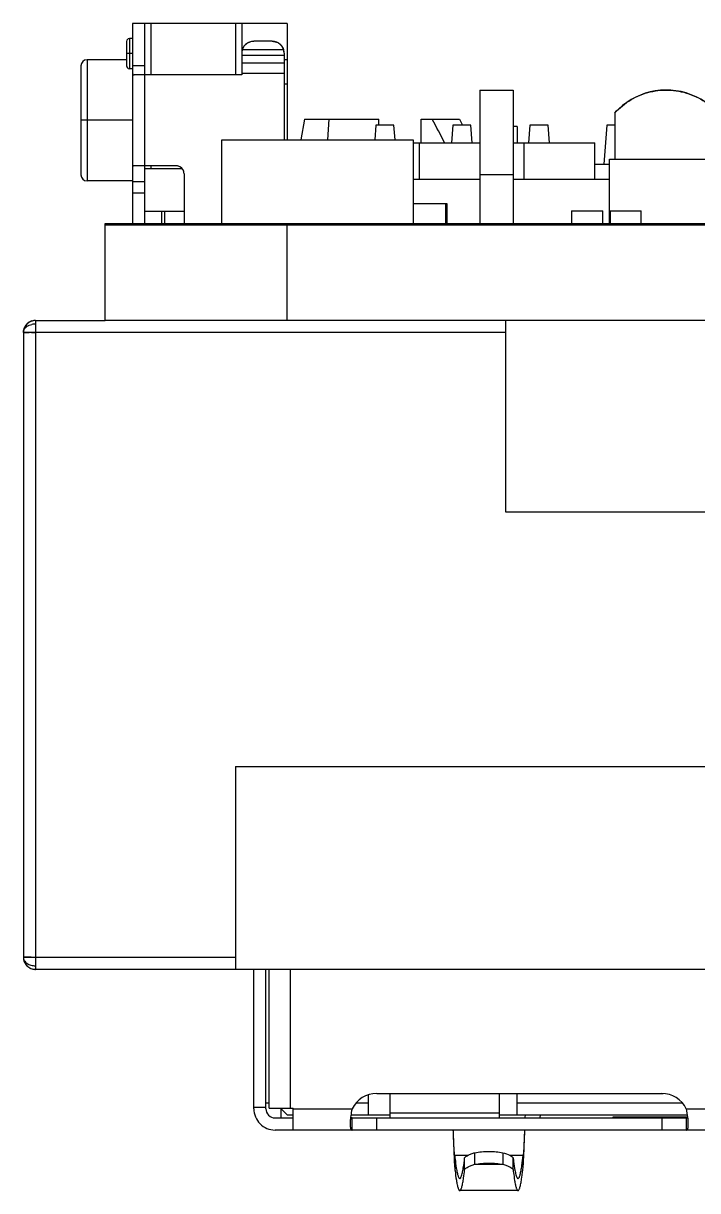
# Model space of a CAD drawing. Header units: millimetres. Extents: x 15 to 418, y 12 to 300.
# Drawn here: x 125.91 to 137.02, y 255.15 to 274.4 of the extents above; entities that cross this region are included whole.
import ezdxf

# ---------------------------------------------------------------- set-up
doc = ezdxf.new("R2010")
doc.units = ezdxf.units.MM
doc.header["$LTSCALE"] = 23.1
doc.layers.get('0').update_dxf_attribs({"linetype": 'CONTINUOUS'})

msp = doc.modelspace()

# ---------------------------------------------------------------- linework, layer by layer
at = {"color": 7, "linetype": 'Continuous'}
for p, q in [((127.708, 274.403), (127.708, 271.103)), ((130.258, 274.403), (127.708, 274.403)), ((127.908, 274.403), (127.908, 271.103)), ((128.008, 274.403), (128.008, 273.553)), ((129.408, 274.403), (129.408, 273.553)), ((129.508, 274.403), (129.508, 273.553)), ((130.258, 274.403), (130.258, 272.482)), ((127.658, 274.154), (127.658, 273.654)), ((127.608, 274.104), (127.608, 273.704)), ((130.2, 273.964), (129.516, 273.964)), ((129.565, 274.049), (129.574, 274.057)), ((129.604, 274.079), (129.614, 274.085)), ((130.008, 274.109), (129.708, 274.109)), ((130.115, 274.078), (130.127, 274.069)), ((130.127, 274.069), (130.137, 274.061)), ((126.958, 273.804), (126.958, 271.804)), ((127.708, 273.904), (127.608, 273.904)), ((129.508, 273.876), (130.208, 273.876)), ((129.508, 273.751), (130.208, 273.751)), ((130.208, 273.909), (130.208, 272.482)), ((130.258, 273.803), (130.208, 273.803)), ((126.858, 273.704), (126.858, 271.904)), ((127.908, 273.703), (127.708, 273.703)), ((127.711, 273.571), (127.712, 273.566)), ((129.508, 273.553), (127.735, 273.553)), ((130.208, 273.574), (129.508, 273.574)), ((130.258, 273.403), (130.208, 273.403)), ((133.433, 273.303), (133.433, 271.103)), ((133.983, 273.303), (133.983, 271.103)), ((127.708, 272.804), (126.858, 272.804)), ((135.658, 272.928), (135.658, 272.162)), ((131.718, 272.724), (131.7, 272.482)), ((132.018, 272.724), (131.718, 272.724)), ((132.036, 272.482), (132.018, 272.724)), ((132.988, 272.726), (132.966, 272.432)), ((133.288, 272.726), (132.988, 272.726)), ((133.31, 272.432), (133.288, 272.726)), ((134.048, 272.703), (133.983, 272.703)), ((134.048, 272.703), (134.048, 272.432)), ((134.258, 272.724), (134.236, 272.432)), ((134.558, 272.724), (134.258, 272.724)), ((134.58, 272.432), (134.558, 272.724)), ((135.528, 272.726), (135.48, 272.082)), ((135.658, 272.726), (135.528, 272.726)), ((129.183, 271.103), (129.183, 272.482)), ((129.183, 272.482), (132.333, 272.482)), ((132.333, 272.482), (132.333, 271.103)), ((132.333, 272.432), (133.433, 272.432)), ((132.434, 272.432), (132.434, 271.832)), ((133.983, 272.432), (135.33, 272.432)), ((134.162, 271.832), (134.162, 272.432)), ((135.33, 271.832), (135.33, 272.432)), ((128.428, 272.053), (127.734, 272.053)), ((128.529, 272.003), (127.908, 272.003)), ((128.008, 272.053), (128.008, 272.003)), ((135.33, 272.082), (135.57, 272.082)), ((135.57, 271.103), (135.57, 272.162)), ((135.57, 272.162), (140.17, 272.162)), ((128.558, 271.923), (128.558, 271.103)), ((132.333, 271.832), (133.433, 271.832)), ((133.983, 271.903), (133.433, 271.903)), ((133.983, 271.832), (135.57, 271.832)), ((127.708, 271.794), (127.908, 271.794)), ((127.908, 271.603), (127.708, 271.603)), ((132.333, 271.432), (132.892, 271.432)), ((132.866, 271.432), (132.866, 271.103)), ((132.892, 271.432), (132.892, 271.103)), ((128.558, 271.303), (127.908, 271.303)), ((128.192, 271.103), (128.192, 271.303)), ((128.243, 271.103), (128.243, 271.303)), ((134.947, 271.312), (134.947, 271.103)), ((134.947, 271.312), (135.46, 271.312)), ((135.46, 271.103), (135.46, 271.312)), ((135.582, 271.312), (135.582, 271.103)), ((135.582, 271.312), (136.095, 271.312)), ((136.095, 271.103), (136.095, 271.312)), ((127.258, 269.503), (127.258, 271.103)), ((127.258, 271.103), (183.258, 271.103)), ((127.258, 271.082), (183.258, 271.082)), ((130.258, 269.503), (130.258, 271.103)), ((126.108, 269.503), (126.108, 258.803)), ((126.108, 269.503), (127.258, 269.503)), ((183.258, 269.503), (127.258, 269.503)), ((133.862, 266.343), (133.862, 269.503)), ((125.908, 269.303), (125.908, 259.003)), ((125.923, 269.303), (125.908, 269.303)), ((125.923, 269.303), (125.948, 269.303)), ((125.948, 269.303), (125.923, 269.303)), ((125.948, 269.303), (126.002, 269.303)), ((126.041, 269.303), (126.003, 269.303)), ((126.041, 269.303), (126.108, 269.303)), ((133.862, 269.303), (126.108, 269.303)), ((140.862, 266.343), (133.862, 266.343)), ((129.408, 262.149), (129.408, 258.803)), ((129.408, 262.149), (137.908, 262.149)), ((125.946, 259.004), (125.923, 259.004)), ((125.924, 259.004), (125.946, 259.004)), ((125.986, 259.003), (125.946, 259.004)), ((126.039, 259.003), (125.986, 259.003)), ((125.986, 259.003), (126.04, 259.003)), ((126.108, 259.003), (129.408, 259.003)), ((140.408, 258.803), (126.108, 258.803)), ((131.4, 256.603), (131.598, 256.603)), ((131.598, 256.403), (131.598, 256.734)), ((134.048, 256.403), (134.048, 256.757)), ((134.048, 256.603), (136.771, 256.603)), ((135.073, 256.753), (136.454, 256.753)), ((131.309, 256.403), (131.958, 256.403)), ((133.758, 256.403), (136.858, 256.403))]:
    msp.add_line(p, q, dxfattribs=at)
at = {"color": 6, "linetype": 'Continuous'}
for p, q in [((127.708, 274.154), (127.658, 274.154)), ((127.608, 273.804), (126.958, 273.804)), ((127.708, 273.654), (127.658, 273.654)), ((133.433, 273.303), (133.983, 273.303)), ((130.543, 272.823), (130.482, 272.482)), ((130.543, 272.823), (131.768, 272.823)), ((130.945, 272.823), (130.924, 272.482)), ((131.768, 272.724), (131.768, 272.823)), ((132.468, 272.432), (132.468, 272.823)), ((132.468, 272.823), (133.098, 272.823)), ((133.098, 272.823), (133.146, 272.726)), ((127.708, 271.804), (126.958, 271.804)), ((129.708, 256.503), (129.708, 258.803)), ((129.908, 256.503), (129.908, 258.803)), ((129.958, 256.512), (129.958, 258.803)), ((130.308, 258.803), (130.308, 256.512)), ((129.908, 256.603), (129.958, 256.603)), ((131.733, 256.757), (136.433, 256.757)), ((131.958, 256.353), (131.958, 256.757)), ((133.758, 256.353), (133.758, 256.757)), ((129.908, 256.526), (129.708, 256.526)), ((129.958, 256.512), (130.358, 256.512)), ((130.154, 256.508), (130.258, 256.403)), ((130.158, 256.353), (130.158, 256.503)), ((130.358, 256.153), (130.358, 256.512)), ((130.358, 256.503), (131.328, 256.503)), ((133.758, 256.429), (131.958, 256.429)), ((136.838, 256.503), (138.328, 256.503)), ((130.058, 256.353), (130.358, 256.353)), ((130.258, 256.403), (130.358, 256.403)), ((131.328, 256.153), (131.328, 256.353)), ((131.328, 256.353), (136.433, 256.353)), ((131.733, 256.153), (131.733, 256.353)), ((134.18, 256.403), (134.178, 256.361)), ((134.178, 256.361), (134.178, 256.353)), ((135.633, 256.353), (135.633, 256.373)), ((135.633, 256.373), (136.861, 256.373)), ((136.433, 256.353), (136.433, 256.153)), ((136.434, 256.353), (136.838, 256.353)), ((136.838, 256.353), (136.838, 256.153)), ((145.108, 256.153), (130.058, 256.153)), ((133.007, 255.745), (133.008, 255.732)), ((133.019, 255.542), (133.019, 255.734)), ((133.236, 255.734), (133.019, 255.734)), ((133.183, 255.499), (133.183, 255.692)), ((133.353, 255.588), (133.353, 255.779)), ((133.814, 255.779), (133.814, 255.588)), ((134.148, 255.734), (133.931, 255.734)), ((133.983, 255.5), (133.983, 255.693)), ((134.148, 255.541), (134.148, 255.733)), ((133.353, 255.588), (133.814, 255.588)), ((134.063, 255.154), (133.103, 255.154))]:
    msp.add_line(p, q, dxfattribs=at)
for centre, radius, start, end in [((127.658, 274.104), 0.05, 90, 180), ((126.958, 273.704), 0.1, 90, 180), ((127.658, 273.704), 0.05, 180, 270), ((126.958, 271.904), 0.1, 180, 270), ((126.108, 269.304), 0.199, 92.5917, 93.7823), ((126.108, 269.305), 0.198, 90.0025, 92.5935), ((126.107, 269.304), 0.198, 161.9097, 162.9705), ((126.109, 269.303), 0.201, 160.0128, 161.9587), ((126.11, 269.303), 0.201, 162.0602, 162.3834), ((126.109, 269.303), 0.201, 126.3811, 127.719), ((126.109, 269.302), 0.201, 107.6081, 126.2936), ((126.108, 269.304), 0.199, 124.3651, 126.1977), ((126.108, 269.305), 0.198, 106.7084, 107.9885), ((126.109, 269.302), 0.201, 106.7055, 107.5082), ((126.11, 259.004), 0.202, 197.7318, 198.3662), ((126.109, 259.004), 0.201, 198.4693, 200.0868), ((126.109, 259.004), 0.201, 214.6238, 215.7376), ((126.109, 259.004), 0.201, 215.8177, 216.6229), ((126.109, 259.004), 0.201, 233.5491, 233.8831), ((126.109, 259.004), 0.201, 251.8615, 252.0006), ((126.109, 259.005), 0.202, 253.4812, 267.2647), ((126.108, 259.001), 0.198, 267.2936, 269.0482), ((126.108, 259), 0.197, 269.049, 269.9996), ((131.733, 256.307), 0.45, 89.9808, 154.1356), ((136.433, 256.307), 0.45, 25.8632, 90.0192), ((130.058, 256.503), 0.35, 179.9699, 270.0301), ((130.058, 256.503), 0.15, 179.9408, 270.0592), ((135.581, 256.203), 1.293, 7.1129, 13.417), ((96.923, 257.206), 37.266, 357.847, 358.3805), ((123.321, 256.2), 10.848, 357.3207, 357.6231), ((118.279, 256.413), 15.895, 357.6111, 357.8128)]:
    msp.add_arc(centre, radius, start, end, dxfattribs=at)
at = {"color": 7, "linetype": 'Continuous'}
for centre, radius, start, end in [((129.708, 273.909), 0.2, 89.9994, 174.7754), ((129.716, 273.908), 0.208, 172.2532, 174.6594), ((129.708, 273.909), 0.2, 169.3472, 172.2612), ((129.709, 273.909), 0.201, 167.7194, 169.3279), ((129.716, 273.907), 0.208, 166.4896, 167.7228), ((129.721, 273.906), 0.213, 164.0239, 166.4883), ((130.941, 273.397), 1.534, 157.8513, 158.276), ((129.709, 273.909), 0.2, 151.3882, 160.1388), ((129.708, 273.909), 0.199, 160.148, 160.5983), ((129.709, 273.908), 0.201, 150.4872, 151.3845), ((129.764, 273.891), 0.257, 151.3873, 153.0959), ((129.737, 273.857), 0.258, 128.7787, 129.1703), ((129.749, 273.86), 0.263, 123.4764, 125.137), ((129.699, 273.919), 0.188, 102.299, 103.1992), ((130.008, 273.909), 0.2, 359.9994, 90.0006), ((130.008, 273.86), 0.247, 77.5125, 78.2875), ((129.98, 273.865), 0.252, 49.0325, 51.308), ((130.022, 273.913), 0.187, 46.2553, 49.0203), ((130.051, 273.943), 0.146, 39.2463, 46.2698), ((130.047, 273.94), 0.151, 36.5598, 39.1566), ((130.009, 273.916), 0.196, 27.0611, 29.3216), ((129.347, 273.649), 0.91, 20.314, 21.0873), ((129.996, 273.906), 0.213, 13.5118, 15.9757), ((130.001, 273.907), 0.208, 12.2773, 13.5104), ((130.007, 273.908), 0.201, 10.7748, 12.28), ((130.009, 273.909), 0.199, 7.8585, 10.7569), ((130.001, 273.908), 0.208, 5.4342, 7.8656), ((127.732, 273.576), 0.0227, 236.2961, 241.2034), ((127.73, 273.573), 0.0188, 236.7849, 242.7543), ((136.508, 272.153), 1.15, 0.4195, 137.6579), ((127.729, 272.035), 0.0175, 123.5057, 127.7105), ((127.733, 272.028), 0.0254, 123.3811, 126.3153), ((128.428, 271.923), 0.13, 359.9978, 90.0022), ((128.422, 271.906), 0.145, 42.1483, 42.6987), ((126.108, 269.303), 0.2, 89.9869, 180.0131), ((126.109, 269.302), 0.201, 90.0669, 106.7055), ((126.11, 269.303), 0.201, 162.3834, 179.9455), ((126.108, 269.304), 0.199, 160.0488, 162.3328), ((126.109, 269.303), 0.201, 144.5162, 160.0128), ((126.109, 269.303), 0.201, 127.719, 144.4373), ((126.108, 269.303), 0.2, 125.3502, 127.6726), ((126.108, 269.303), 0.201, 106.7263, 125.3167), ((126.108, 269.169), 0.276, 89.9247, 102.8557), ((126.017, 258.748), 10.555, 89.8743, 90.0831), ((126.11, 259.004), 0.201, 180.0568, 197.7318), ((126.108, 259.003), 0.2, 179.9869, 270.0131), ((126.107, 259.003), 0.199, 197.7821, 200.0561), ((126.109, 259.004), 0.201, 200.0868, 214.6238), ((125.992, 261.684), 2.681, 269.0318, 269.8722), ((126.044, 281.621), 22.618, 269.9888, 270.1637), ((126.109, 259.004), 0.201, 216.6229, 231.8313), ((126.109, 259.004), 0.201, 233.8831, 251.8615), ((126.109, 259.005), 0.202, 251.934, 253.4812), ((126.109, 259.005), 0.201, 253.5026, 269.9374)]:
    msp.add_arc(centre, radius, start, end, dxfattribs=at)
for points in [[(129.52, 273.975), (129.525, 273.986), (129.529, 273.997), (129.535, 274.007)], [(129.659, 274.103), (129.675, 274.106), (129.692, 274.108), (129.708, 274.109)], [(129.659, 274.103), (129.675, 274.107), (129.692, 274.109), (129.708, 274.109)], [(130.008, 274.109), (130.025, 274.107), (130.042, 274.105), (130.059, 274.102)], [(130.008, 274.109), (130.024, 274.109), (130.041, 274.107), (130.056, 274.103)], [(130.103, 274.085), (130.107, 274.083), (130.111, 274.08), (130.115, 274.078)], [(130.168, 274.03), (130.172, 274.024), (130.176, 274.018), (130.179, 274.012)], [(130.183, 274.005), (130.188, 273.996), (130.192, 273.986), (130.196, 273.976)], [(128.467, 272.047), (128.454, 272.051), (128.441, 272.052), (128.428, 272.053)], [(128.558, 271.923), (128.557, 271.937), (128.555, 271.951), (128.552, 271.964)]]:
    msp.add_open_spline(points, degree=3, dxfattribs=at)
for points, knots in [([(129.538, 274.014), (129.542, 274.02), (129.55, 274.033), (129.56, 274.044), (129.565, 274.049)], [0, 0, 0, 0, 0.501654, 1, 1, 1, 1]), ([(129.576, 274.058), (129.579, 274.061), (129.587, 274.067), (129.594, 274.072), (129.598, 274.075)], [0, 0, 0, 0, 0.500391, 1, 1, 1, 1]), ([(129.614, 274.085), (129.621, 274.089), (129.634, 274.096), (129.649, 274.1), (129.657, 274.102)], [0, 0, 0, 0, 0.498985, 1, 1, 1, 1]), ([(130.062, 274.101), (130.069, 274.1), (130.084, 274.096), (130.097, 274.089), (130.103, 274.085)], [0, 0, 0, 0, 0.501651, 1, 1, 1, 1]), ([(130.208, 273.909), (130.208, 273.91), (130.208, 273.916), (130.208, 273.923), (130.207, 273.927)], [0, 0, 0, 0, 0.238994, 1, 1, 1, 1]), ([(127.708, 273.592), (127.708, 273.588), (127.709, 273.581), (127.71, 273.574), (127.711, 273.571)], [0, 0, 0, 0, 0.534606, 1, 1, 1, 1]), ([(127.708, 273.592), (127.708, 273.59), (127.708, 273.583), (127.709, 273.576), (127.711, 273.571)], [0, 0, 0, 0, 0.280278, 1, 1, 1, 1]), ([(127.711, 273.571), (127.711, 273.57), (127.711, 273.569), (127.712, 273.567), (127.712, 273.566)], [0, 0, 0, 0, 0.261939, 1, 1, 1, 1]), ([(127.712, 273.566), (127.713, 273.564), (127.715, 273.561), (127.718, 273.558), (127.72, 273.557)], [0, 0, 0, 0, 0.513248, 1, 1, 1, 1]), ([(127.712, 273.566), (127.713, 273.565), (127.715, 273.562), (127.717, 273.559), (127.72, 273.557)], [0, 0, 0, 0, 0.266086, 1, 1, 1, 1]), ([(127.721, 273.556), (127.722, 273.556), (127.727, 273.554), (127.731, 273.553), (127.735, 273.553)], [0, 0, 0, 0, 0.232084, 1, 1, 1, 1]), ([(127.721, 273.556), (127.722, 273.556), (127.727, 273.554), (127.731, 273.553), (127.735, 273.553)], [0, 0, 0, 0, 0.230346, 1, 1, 1, 1]), ([(135.658, 272.928), (135.699, 272.969), (135.782, 273.047), (135.922, 273.149), (136.077, 273.225), (136.242, 273.277), (136.412, 273.304), (136.642, 273.305), (136.926, 273.243), (137.178, 273.1), (137.348, 272.945), (137.457, 272.811), (137.544, 272.662), (137.599, 272.529), (137.628, 272.418), (137.649, 272.305), (137.655, 272.219), (137.658, 272.162)], [0, 0, 0, 0, 0.062625, 0.125112, 0.187666, 0.250249, 0.312726, 0.375259, 0.499993, 0.624713, 0.687246, 0.749735, 0.812287, 0.874856, 0.906114, 0.937393, 1, 1, 1, 1]), ([(127.71, 272.037), (127.71, 272.034), (127.709, 272.027), (127.708, 272.02), (127.708, 272.017)], [0, 0, 0, 0, 0.479968, 1, 1, 1, 1]), ([(127.71, 272.037), (127.71, 272.035), (127.708, 272.029), (127.708, 272.022), (127.708, 272.017)], [0, 0, 0, 0, 0.220499, 1, 1, 1, 1]), ([(127.718, 272.049), (127.716, 272.047), (127.713, 272.044), (127.711, 272.039), (127.71, 272.037)], [0, 0, 0, 0, 0.458004, 1, 1, 1, 1]), ([(127.718, 272.049), (127.716, 272.047), (127.713, 272.044), (127.711, 272.039), (127.71, 272.037)], [0, 0, 0, 0, 0.469622, 1, 1, 1, 1]), ([(127.734, 272.053), (127.733, 272.054), (127.732, 272.054), (127.729, 272.054), (127.726, 272.053), (127.722, 272.051), (127.72, 272.05), (127.719, 272.049)], [0, 0, 0, 0, 0.142217, 0.276019, 0.532108, 0.772717, 1, 1, 1, 1]), ([(127.734, 272.053), (127.733, 272.053), (127.727, 272.053), (127.722, 272.052), (127.719, 272.05)], [0, 0, 0, 0, 0.275701, 1, 1, 1, 1]), ([(128.508, 272.026), (128.505, 272.028), (128.499, 272.033), (128.486, 272.042), (128.474, 272.045), (128.467, 272.047)], [0, 0, 0, 0, 0.249921, 0.49888, 1, 1, 1, 1]), ([(128.529, 272.005), (128.526, 272.009), (128.519, 272.016), (128.511, 272.023), (128.508, 272.026)], [0, 0, 0, 0, 0.499467, 1, 1, 1, 1]), ([(128.552, 271.964), (128.55, 271.971), (128.546, 271.982), (128.538, 271.995), (128.533, 272.001), (128.53, 272.004)], [0, 0, 0, 0, 0.500903, 0.750648, 1, 1, 1, 1]), ([(125.908, 269.303), (125.908, 269.307), (125.909, 269.322), (125.913, 269.337), (125.918, 269.347)], [0, 0, 0, 0, 0.246429, 1, 1, 1, 1]), ([(125.918, 269.347), (125.92, 269.351), (125.927, 269.365), (125.938, 269.378), (125.946, 269.386)], [0, 0, 0, 0, 0.241164, 1, 1, 1, 1]), ([(125.946, 269.386), (125.95, 269.389), (125.963, 269.402), (125.979, 269.411), (125.991, 269.418)], [0, 0, 0, 0, 0.240501, 1, 1, 1, 1]), ([(125.991, 269.418), (125.995, 269.42), (126.013, 269.428), (126.032, 269.434), (126.046, 269.438)], [0, 0, 0, 0, 0.243248, 1, 1, 1, 1]), ([(126.108, 269.303), (126.106, 269.304), (126.1, 269.305), (126.088, 269.304), (126.074, 269.304), (126.057, 269.304), (126.046, 269.303), (126.041, 269.303)], [0, 0, 0, 0, 0.126305, 0.256325, 0.508543, 0.756239, 1, 1, 1, 1]), ([(125.908, 269.303), (125.908, 269.303), (125.909, 269.303), (125.909, 269.303), (125.911, 269.303), (125.913, 269.303), (125.917, 269.303), (125.921, 269.303), (125.923, 269.303)], [0, 0, 0, 0, 0.017294, 0.065161, 0.144196, 0.254264, 0.566581, 1, 1, 1, 1]), ([(126.003, 269.303), (125.998, 269.303), (125.98, 269.303), (125.961, 269.303), (125.948, 269.303)], [0, 0, 0, 0, 0.280878, 1, 1, 1, 1]), ([(125.923, 259.004), (125.921, 259.004), (125.917, 259.004), (125.913, 259.004), (125.91, 259.004), (125.909, 259.004), (125.908, 259.003)], [0, 0, 0, 0, 0.417322, 0.724238, 0.918874, 1, 1, 1, 1]), ([(125.908, 259.003), (125.908, 259.003), (125.909, 259.003), (125.909, 259.003), (125.911, 259.003), (125.913, 259.004), (125.918, 259.004), (125.921, 259.004), (125.924, 259.004)], [0, 0, 0, 0, 0.016353, 0.06415, 0.14332, 0.253619, 0.566544, 1, 1, 1, 1]), ([(125.908, 259.003), (125.908, 258.994), (125.911, 258.975), (125.927, 258.938), (125.967, 258.898), (126.033, 258.869), (126.083, 258.862), (126.108, 258.862)], [0, 0, 0, 0, 0.103512, 0.210966, 0.4457, 0.712531, 1, 1, 1, 1]), ([(126.04, 259.003), (126.045, 259.003), (126.057, 259.003), (126.074, 259.003), (126.088, 259.003), (126.1, 259.002), (126.106, 259.002), (126.108, 259.003)], [0, 0, 0, 0, 0.243501, 0.491442, 0.743412, 0.873527, 1, 1, 1, 1])]:
    msp.add_open_spline(points, degree=3, knots=knots, dxfattribs=at)
at = {"color": 6, "linetype": 'Continuous'}
msp.add_open_spline([(132.853, 272.432), (132.786, 272.563), (132.719, 272.694), (132.65, 272.823)], degree=3, dxfattribs=at)
for points, knots in [([(131.328, 256.503), (131.326, 256.492), (131.315, 256.445), (131.307, 256.398), (131.303, 256.363)], [0, 0, 0, 0, 0.256029, 1, 1, 1, 1]), ([(131.303, 256.363), (131.302, 256.354), (131.298, 256.318), (131.296, 256.282), (131.296, 256.256)], [0, 0, 0, 0, 0.273089, 1, 1, 1, 1]), ([(131.296, 256.256), (131.296, 256.241), (131.297, 256.216), (131.301, 256.186), (131.308, 256.169), (131.313, 256.16), (131.32, 256.155), (131.326, 256.153), (131.328, 256.153)], [0, 0, 0, 0, 0.38124, 0.667294, 0.774837, 0.861334, 0.932929, 1, 1, 1, 1]), ([(131.328, 256.353), (131.324, 256.353), (131.314, 256.355), (131.307, 256.361), (131.304, 256.365)], [0, 0, 0, 0, 0.511963, 1, 1, 1, 1]), ([(134.428, 256.402), (134.427, 256.395), (134.426, 256.383), (134.425, 256.369), (134.424, 256.361), (134.423, 256.357), (134.423, 256.355), (134.422, 256.353), (134.421, 256.353)], [0, 0, 0, 0, 0.417935, 0.73112, 0.843883, 0.925948, 0.977213, 1, 1, 1, 1]), ([(136.838, 256.353), (136.843, 256.353), (136.852, 256.355), (136.86, 256.361), (136.863, 256.365)], [0, 0, 0, 0, 0.512378, 1, 1, 1, 1]), ([(136.838, 256.153), (136.841, 256.153), (136.846, 256.155), (136.853, 256.16), (136.859, 256.169), (136.865, 256.186), (136.87, 256.216), (136.871, 256.241), (136.871, 256.256)], [0, 0, 0, 0, 0.06707, 0.138663, 0.22516, 0.332706, 0.618763, 1, 1, 1, 1]), ([(136.871, 256.256), (136.871, 256.264), (136.87, 256.3), (136.867, 256.336), (136.864, 256.363)], [0, 0, 0, 0, 0.224837, 1, 1, 1, 1]), ([(132.993, 256.152), (132.994, 256.113), (132.998, 255.978), (133.003, 255.842), (133.007, 255.745)], [0, 0, 0, 0, 0.280974, 1, 1, 1, 1]), ([(133.019, 255.734), (133.016, 255.755), (133.012, 255.807), (133.007, 255.899), (133.001, 256.017), (132.998, 256.104), (132.996, 256.151)], [0, 0, 0, 0, 0.15011, 0.373773, 0.66121, 1, 1, 1, 1]), ([(134.171, 256.153), (134.169, 256.106), (134.166, 256.018), (134.16, 255.9), (134.155, 255.807), (134.15, 255.755), (134.148, 255.734)], [0, 0, 0, 0, 0.338763, 0.626241, 0.849887, 1, 1, 1, 1]), ([(133.008, 255.732), (133.009, 255.694), (133.012, 255.631), (133.016, 255.567), (133.019, 255.542)], [0, 0, 0, 0, 0.597613, 1, 1, 1, 1]), ([(133.019, 255.734), (133.021, 255.714), (133.029, 255.645), (133.038, 255.576), (133.046, 255.526)], [0, 0, 0, 0, 0.285214, 1, 1, 1, 1]), ([(133.154, 255.487), (133.156, 255.501), (133.168, 255.57), (133.177, 255.639), (133.183, 255.693)], [0, 0, 0, 0, 0.208492, 1, 1, 1, 1]), ([(133.183, 255.693), (133.189, 255.702), (133.207, 255.72), (133.244, 255.742), (133.294, 255.762), (133.332, 255.774), (133.353, 255.779)], [0, 0, 0, 0, 0.163688, 0.38522, 0.665857, 1, 1, 1, 1]), ([(133.353, 255.779), (133.389, 255.787), (133.466, 255.797), (133.583, 255.803), (133.701, 255.797), (133.777, 255.787), (133.814, 255.779)], [0, 0, 0, 0, 0.239256, 0.500292, 0.760831, 1, 1, 1, 1]), ([(133.814, 255.779), (133.852, 255.769), (133.904, 255.752), (133.96, 255.72), (133.978, 255.702), (133.983, 255.693)], [0, 0, 0, 0, 0.614594, 0.836416, 1, 1, 1, 1]), ([(133.983, 255.693), (133.986, 255.673), (133.994, 255.604), (134.004, 255.535), (134.013, 255.487)], [0, 0, 0, 0, 0.291445, 1, 1, 1, 1]), ([(134.12, 255.526), (134.123, 255.541), (134.134, 255.61), (134.142, 255.68), (134.148, 255.734)], [0, 0, 0, 0, 0.214704, 1, 1, 1, 1]), ([(134.148, 255.542), (134.15, 255.563), (134.153, 255.613), (134.156, 255.664), (134.157, 255.693)], [0, 0, 0, 0, 0.41088, 1, 1, 1, 1]), ([(133.019, 255.542), (133.021, 255.521), (133.029, 255.449), (133.038, 255.377), (133.047, 255.326)], [0, 0, 0, 0, 0.286221, 1, 1, 1, 1]), ([(133.046, 255.526), (133.05, 255.501), (133.057, 255.466), (133.067, 255.423), (133.074, 255.398), (133.081, 255.379), (133.089, 255.364), (133.097, 255.354), (133.103, 255.354)], [0, 0, 0, 0, 0.412383, 0.576367, 0.712447, 0.8211, 0.903327, 1, 1, 1, 1]), ([(133.143, 255.434), (133.144, 255.438), (133.148, 255.455), (133.151, 255.473), (133.154, 255.487)], [0, 0, 0, 0, 0.227491, 1, 1, 1, 1]), ([(133.16, 255.323), (133.162, 255.336), (133.171, 255.395), (133.178, 255.454), (133.183, 255.5)], [0, 0, 0, 0, 0.217911, 1, 1, 1, 1]), ([(133.183, 255.5), (133.189, 255.509), (133.207, 255.527), (133.244, 255.55), (133.294, 255.571), (133.332, 255.582), (133.353, 255.588)], [0, 0, 0, 0, 0.164439, 0.385236, 0.665055, 1, 1, 1, 1]), ([(133.353, 255.588), (133.389, 255.595), (133.466, 255.606), (133.583, 255.611), (133.701, 255.606), (133.777, 255.595), (133.814, 255.588)], [0, 0, 0, 0, 0.239256, 0.500292, 0.760831, 1, 1, 1, 1]), ([(133.814, 255.588), (133.835, 255.582), (133.873, 255.571), (133.923, 255.55), (133.96, 255.527), (133.978, 255.509), (133.983, 255.5)], [0, 0, 0, 0, 0.334956, 0.614773, 0.835562, 1, 1, 1, 1]), ([(133.983, 255.5), (133.985, 255.483), (133.992, 255.424), (134, 255.365), (134.007, 255.323)], [0, 0, 0, 0, 0.282036, 1, 1, 1, 1]), ([(134.013, 255.487), (134.014, 255.482), (134.017, 255.464), (134.021, 255.447), (134.024, 255.434)], [0, 0, 0, 0, 0.272536, 1, 1, 1, 1]), ([(134.063, 255.354), (134.069, 255.354), (134.078, 255.364), (134.086, 255.379), (134.093, 255.398), (134.1, 255.423), (134.11, 255.466), (134.116, 255.501), (134.12, 255.526)], [0, 0, 0, 0, 0.096673, 0.1789, 0.287554, 0.423634, 0.587617, 1, 1, 1, 1]), ([(134.12, 255.326), (134.122, 255.341), (134.133, 255.413), (134.142, 255.485), (134.148, 255.542)], [0, 0, 0, 0, 0.213692, 1, 1, 1, 1]), ([(133.047, 255.326), (133.051, 255.301), (133.057, 255.266), (133.067, 255.223), (133.074, 255.198), (133.081, 255.179), (133.089, 255.164), (133.097, 255.154), (133.103, 255.154)], [0, 0, 0, 0, 0.412738, 0.576824, 0.712958, 0.82161, 0.903767, 1, 1, 1, 1]), ([(133.103, 255.354), (133.107, 255.354), (133.113, 255.358), (133.119, 255.365), (133.126, 255.379), (133.134, 255.402), (133.14, 255.422), (133.143, 255.434)], [0, 0, 0, 0, 0.119246, 0.205436, 0.314295, 0.605725, 1, 1, 1, 1]), ([(133.103, 255.154), (133.109, 255.154), (133.118, 255.164), (133.125, 255.179), (133.132, 255.198), (133.139, 255.221), (133.149, 255.264), (133.155, 255.298), (133.16, 255.323)], [0, 0, 0, 0, 0.096666, 0.178873, 0.28751, 0.42359, 0.587599, 1, 1, 1, 1]), ([(134.007, 255.323), (134.011, 255.298), (134.017, 255.264), (134.027, 255.221), (134.034, 255.198), (134.041, 255.179), (134.049, 255.164), (134.057, 255.154), (134.063, 255.154)], [0, 0, 0, 0, 0.412401, 0.576411, 0.71249, 0.821128, 0.903334, 1, 1, 1, 1]), ([(134.024, 255.434), (134.027, 255.422), (134.032, 255.402), (134.041, 255.379), (134.048, 255.365), (134.054, 255.358), (134.059, 255.354), (134.063, 255.354)], [0, 0, 0, 0, 0.394273, 0.685703, 0.794562, 0.880752, 1, 1, 1, 1]), ([(134.063, 255.154), (134.069, 255.154), (134.078, 255.164), (134.085, 255.179), (134.092, 255.198), (134.099, 255.223), (134.109, 255.266), (134.116, 255.301), (134.12, 255.326)], [0, 0, 0, 0, 0.096233, 0.17839, 0.287042, 0.423176, 0.587262, 1, 1, 1, 1])]:
    msp.add_open_spline(points, degree=3, knots=knots, dxfattribs=at)

doc.saveas('drawing.dxf')
